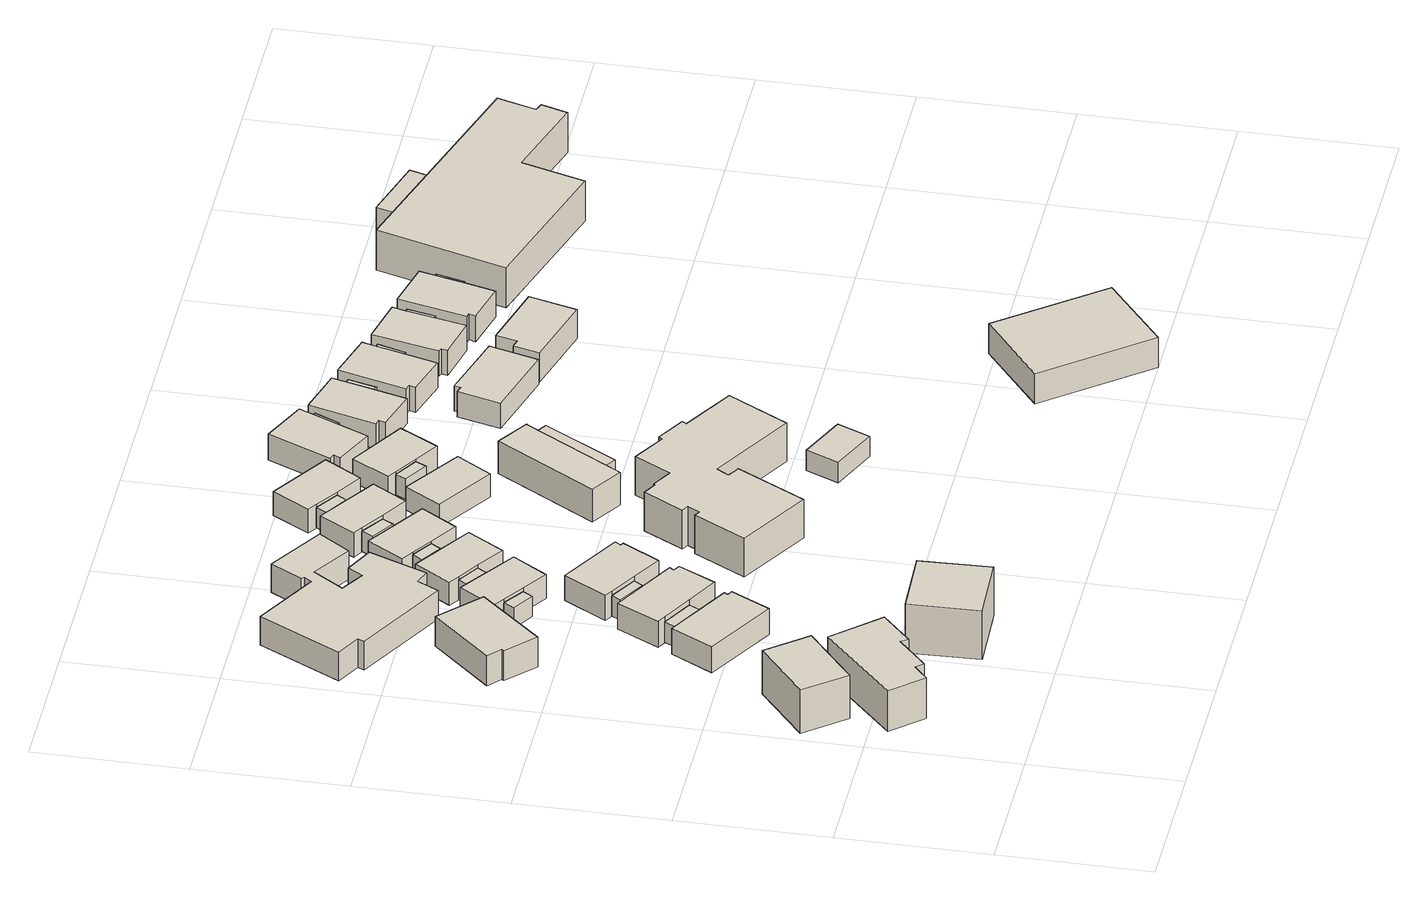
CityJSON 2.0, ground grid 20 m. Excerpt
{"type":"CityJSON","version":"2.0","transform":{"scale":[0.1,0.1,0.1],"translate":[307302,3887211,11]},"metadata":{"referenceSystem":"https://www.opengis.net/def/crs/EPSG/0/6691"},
"CityObjects":{
"building1":{"type":"Building","attributes":{"class":"3001","measuredHeight":2,"BuildingIDAttribute.prefecture":"22","BuildingIDAttribute.city":"22203","BuildingDetailAttribute.surveyYear":2015,"BuildingRiverFloodingRiskAttribute.description":"3","BuildingRiverFloodingRiskAttribute.rankOrg":"2","BuildingRiverFloodingRiskAttribute.depth":1.31,"BuildingRiverFloodingRiskAttribute.adminType":"1","BuildingRiverFloodingRiskAttribute.scale":"2","BuildingRiverFloodingRiskAttribute.duration":4},"geometry":[{"type":"Solid","lod":"1","boundaries":[[[[0,1,2,3]],[[2,4,5,3]],[[1,6,4,2]],[[0,7,6,1]],[[3,5,7,0]],[[4,6,7,5]]]]}]},
"building2":{"type":"Building","attributes":{"class":"3001","measuredHeight":2,"BuildingIDAttribute.prefecture":"22","BuildingIDAttribute.city":"22203","BuildingDetailAttribute.surveyYear":2015,"BuildingRiverFloodingRiskAttribute.description":"3","BuildingRiverFloodingRiskAttribute.rankOrg":"2","BuildingRiverFloodingRiskAttribute.depth":1.15,"BuildingRiverFloodingRiskAttribute.adminType":"1","BuildingRiverFloodingRiskAttribute.scale":"2","BuildingRiverFloodingRiskAttribute.duration":1.98},"geometry":[{"type":"Solid","lod":"1","boundaries":[[[[8,9,10,11,12,13,14,15]],[[14,16,17,15]],[[13,18,16,14]],[[12,19,18,13]],[[11,20,19,12]],[[10,21,20,11]],[[9,22,21,10]],[[8,23,22,9]],[[15,17,23,8]],[[16,18,19,20,21,22,23,17]]]]}]},
"building3":{"type":"Building","attributes":{"class":"3001","measuredHeight":2,"BuildingIDAttribute.prefecture":"22","BuildingIDAttribute.city":"22203","BuildingDetailAttribute.surveyYear":2015,"BuildingRiverFloodingRiskAttribute.description":"3","BuildingRiverFloodingRiskAttribute.rankOrg":"1","BuildingRiverFloodingRiskAttribute.depth":0.419,"BuildingRiverFloodingRiskAttribute.adminType":"1","BuildingRiverFloodingRiskAttribute.scale":"1","BuildingRiverFloodingRiskAttribute.duration":0.817},"geometry":[{"type":"Solid","lod":"1","boundaries":[[[[24,25,26,27]],[[26,28,29,27]],[[25,30,28,26]],[[24,31,30,25]],[[27,29,31,24]],[[28,30,31,29]]]]}]},
"building4":{"type":"Building","attributes":{"class":"3001","measuredHeight":2,"BuildingIDAttribute.prefecture":"22","BuildingIDAttribute.city":"22203","BuildingDetailAttribute.surveyYear":2015,"BuildingRiverFloodingRiskAttribute.description":"3","BuildingRiverFloodingRiskAttribute.rankOrg":"1","BuildingRiverFloodingRiskAttribute.depth":0.02,"BuildingRiverFloodingRiskAttribute.adminType":"1","BuildingRiverFloodingRiskAttribute.scale":"1","BuildingRiverFloodingRiskAttribute.duration":4},"geometry":[{"type":"Solid","lod":"1","boundaries":[[[[32,33,34,35,36,37]],[[36,38,39,37]],[[35,40,38,36]],[[34,41,40,35]],[[33,42,41,34]],[[32,43,42,33]],[[37,39,43,32]],[[38,40,41,42,43,39]]]]}]},
"building5":{"type":"Building","attributes":{"class":"3001","measuredHeight":2,"BuildingIDAttribute.prefecture":"22","BuildingIDAttribute.city":"22203","BuildingDetailAttribute.surveyYear":2015,"BuildingRiverFloodingRiskAttribute.description":"3","BuildingRiverFloodingRiskAttribute.rankOrg":"1","BuildingRiverFloodingRiskAttribute.depth":0.073,"BuildingRiverFloodingRiskAttribute.adminType":"1","BuildingRiverFloodingRiskAttribute.scale":"1","BuildingRiverFloodingRiskAttribute.duration":3.87},"geometry":[{"type":"Solid","lod":"1","boundaries":[[[[44,45,46,47,48,49]],[[48,50,51,49]],[[47,52,50,48]],[[46,53,52,47]],[[45,54,53,46]],[[44,55,54,45]],[[49,51,55,44]],[[50,52,53,54,55,51]]]]}]},
"building6":{"type":"Building","attributes":{"class":"3001","measuredHeight":2,"BuildingIDAttribute.prefecture":"22","BuildingIDAttribute.city":"22203","BuildingDetailAttribute.surveyYear":2015,"BuildingRiverFloodingRiskAttribute.description":"3","BuildingRiverFloodingRiskAttribute.rankOrg":"1","BuildingRiverFloodingRiskAttribute.depth":0.02,"BuildingRiverFloodingRiskAttribute.adminType":"1","BuildingRiverFloodingRiskAttribute.scale":"1","BuildingRiverFloodingRiskAttribute.duration":4},"geometry":[{"type":"Solid","lod":"1","boundaries":[[[[56,57,58,59]],[[58,60,61,59]],[[57,62,60,58]],[[56,63,62,57]],[[59,61,63,56]],[[60,62,63,61]]]]}]},
"building7":{"type":"Building","attributes":{"class":"3001","measuredHeight":2,"BuildingIDAttribute.prefecture":"22","BuildingIDAttribute.city":"22203","BuildingDetailAttribute.surveyYear":2015,"BuildingRiverFloodingRiskAttribute.description":"3","BuildingRiverFloodingRiskAttribute.rankOrg":"1","BuildingRiverFloodingRiskAttribute.depth":0.135,"BuildingRiverFloodingRiskAttribute.adminType":"1","BuildingRiverFloodingRiskAttribute.scale":"1","BuildingRiverFloodingRiskAttribute.duration":3.87},"geometry":[{"type":"Solid","lod":"1","boundaries":[[[[64,65,66,67,68,69,70,71]],[[70,72,73,71]],[[69,74,72,70]],[[68,75,74,69]],[[67,76,75,68]],[[66,77,76,67]],[[65,78,77,66]],[[64,79,78,65]],[[71,73,79,64]],[[72,74,75,76,77,78,79,73]]]]}]},
"building8":{"type":"Building","attributes":{"class":"3001","measuredHeight":2,"BuildingIDAttribute.prefecture":"22","BuildingIDAttribute.city":"22203","BuildingDetailAttribute.surveyYear":2015,"BuildingRiverFloodingRiskAttribute.description":"3","BuildingRiverFloodingRiskAttribute.rankOrg":"1","BuildingRiverFloodingRiskAttribute.depth":0.133,"BuildingRiverFloodingRiskAttribute.adminType":"1","BuildingRiverFloodingRiskAttribute.scale":"1","BuildingRiverFloodingRiskAttribute.duration":3.87},"geometry":[{"type":"Solid","lod":"1","boundaries":[[[[80,81,82,83]],[[82,84,85,83]],[[81,86,84,82]],[[80,87,86,81]],[[83,85,87,80]],[[84,86,87,85]]]]}]},
"building9":{"type":"Building","attributes":{"class":"3001","measuredHeight":2,"BuildingIDAttribute.prefecture":"22","BuildingIDAttribute.city":"22203","BuildingDetailAttribute.surveyYear":2015,"BuildingRiverFloodingRiskAttribute.description":"3","BuildingRiverFloodingRiskAttribute.rankOrg":"2","BuildingRiverFloodingRiskAttribute.depth":1.24,"BuildingRiverFloodingRiskAttribute.adminType":"1","BuildingRiverFloodingRiskAttribute.scale":"2","BuildingRiverFloodingRiskAttribute.duration":3.87},"geometry":[{"type":"Solid","lod":"1","boundaries":[[[[88,89,90,91]],[[90,92,93,91]],[[89,94,92,90]],[[88,95,94,89]],[[91,93,95,88]],[[92,94,95,93]]]]}]},
"building10":{"type":"Building","attributes":{"class":"3001","measuredHeight":2,"BuildingIDAttribute.prefecture":"22","BuildingIDAttribute.city":"22203","BuildingDetailAttribute.surveyYear":2015,"BuildingRiverFloodingRiskAttribute.description":"3","BuildingRiverFloodingRiskAttribute.rankOrg":"2","BuildingRiverFloodingRiskAttribute.depth":0.839,"BuildingRiverFloodingRiskAttribute.adminType":"1","BuildingRiverFloodingRiskAttribute.scale":"2","BuildingRiverFloodingRiskAttribute.duration":1.35},"geometry":[{"type":"Solid","lod":"1","boundaries":[[[[96,97,98,99,100,101,102,103,104,105,106,107,108,109,110,111,112,113]],[[112,114,115,113]],[[111,116,114,112]],[[110,117,116,111]],[[109,118,117,110]],[[108,119,118,109]],[[107,120,119,108]],[[106,121,120,107]],[[105,122,121,106]],[[104,123,122,105]],[[103,124,123,104]],[[102,125,124,103]],[[101,126,125,102]],[[100,127,126,101]],[[99,128,127,100]],[[98,129,128,99]],[[97,130,129,98]],[[96,131,130,97]],[[113,115,131,96]],[[114,116,117,118,119,120,121,122,123,124,125,126,127,128,129,130,131,115]]]]}]},
"building11":{"type":"Building","attributes":{"class":"3001","measuredHeight":2,"BuildingIDAttribute.prefecture":"22","BuildingIDAttribute.city":"22203","BuildingDetailAttribute.surveyYear":2015,"BuildingRiverFloodingRiskAttribute.description":"3","BuildingRiverFloodingRiskAttribute.rankOrg":"1","BuildingRiverFloodingRiskAttribute.depth":0.035,"BuildingRiverFloodingRiskAttribute.adminType":"1","BuildingRiverFloodingRiskAttribute.scale":"1","BuildingRiverFloodingRiskAttribute.duration":3.87},"geometry":[{"type":"Solid","lod":"1","boundaries":[[[[132,133,80,83,134,135]],[[134,136,137,135]],[[83,138,136,134]],[[80,139,138,83]],[[133,140,139,80]],[[132,141,140,133]],[[135,137,141,132]],[[136,138,139,140,141,137]]]]}]},
"building12":{"type":"Building","attributes":{"class":"3001","measuredHeight":2,"BuildingIDAttribute.prefecture":"22","BuildingIDAttribute.city":"22203","BuildingDetailAttribute.surveyYear":2015,"BuildingRiverFloodingRiskAttribute.description":"3","BuildingRiverFloodingRiskAttribute.rankOrg":"1","BuildingRiverFloodingRiskAttribute.depth":0.215,"BuildingRiverFloodingRiskAttribute.adminType":"1","BuildingRiverFloodingRiskAttribute.scale":"1","BuildingRiverFloodingRiskAttribute.duration":0},"geometry":[{"type":"Solid","lod":"1","boundaries":[[[[142,143,144,145,146,147,148,149]],[[148,150,151,149]],[[147,152,150,148]],[[146,153,152,147]],[[145,154,153,146]],[[144,155,154,145]],[[143,156,155,144]],[[142,157,156,143]],[[149,151,157,142]],[[150,152,153,154,155,156,157,151]]]]}]},
"building13":{"type":"Building","attributes":{"class":"3001","measuredHeight":2,"BuildingIDAttribute.prefecture":"22","BuildingIDAttribute.city":"22203","BuildingDetailAttribute.surveyYear":2015,"BuildingRiverFloodingRiskAttribute.description":"3","BuildingRiverFloodingRiskAttribute.rankOrg":"1","BuildingRiverFloodingRiskAttribute.depth":0.115,"BuildingRiverFloodingRiskAttribute.adminType":"1","BuildingRiverFloodingRiskAttribute.scale":"1","BuildingRiverFloodingRiskAttribute.duration":3.87},"geometry":[{"type":"Solid","lod":"1","boundaries":[[[[158,159,160,161]],[[160,162,163,161]],[[159,164,162,160]],[[158,165,164,159]],[[161,163,165,158]],[[162,164,165,163]]]]}]},
"building14":{"type":"Building","attributes":{"class":"3001","measuredHeight":2,"BuildingIDAttribute.prefecture":"22","BuildingIDAttribute.city":"22203","BuildingDetailAttribute.surveyYear":2015,"BuildingRiverFloodingRiskAttribute.description":"3","BuildingRiverFloodingRiskAttribute.rankOrg":"1","BuildingRiverFloodingRiskAttribute.depth":0.128,"BuildingRiverFloodingRiskAttribute.adminType":"1","BuildingRiverFloodingRiskAttribute.scale":"1","BuildingRiverFloodingRiskAttribute.duration":0},"geometry":[{"type":"Solid","lod":"1","boundaries":[[[[166,167,158,161,168,169]],[[168,170,171,169]],[[161,172,170,168]],[[158,173,172,161]],[[167,174,173,158]],[[166,175,174,167]],[[169,171,175,166]],[[170,172,173,174,175,171]]]]}]},
"building15":{"type":"Building","attributes":{"class":"3001","measuredHeight":2,"BuildingIDAttribute.prefecture":"22","BuildingIDAttribute.city":"22203","BuildingDetailAttribute.surveyYear":2015,"BuildingRiverFloodingRiskAttribute.description":"3","BuildingRiverFloodingRiskAttribute.rankOrg":"1","BuildingRiverFloodingRiskAttribute.depth":0.048,"BuildingRiverFloodingRiskAttribute.adminType":"1","BuildingRiverFloodingRiskAttribute.scale":"1","BuildingRiverFloodingRiskAttribute.duration":1.35},"geometry":[{"type":"Solid","lod":"1","boundaries":[[[[176,177,178,179]],[[178,180,181,179]],[[177,182,180,178]],[[176,183,182,177]],[[179,181,183,176]],[[180,182,183,181]]]]}]},
"building16":{"type":"Building","attributes":{"class":"3001","measuredHeight":2,"BuildingIDAttribute.prefecture":"22","BuildingIDAttribute.city":"22203","BuildingDetailAttribute.surveyYear":2015,"BuildingRiverFloodingRiskAttribute.description":"3","BuildingRiverFloodingRiskAttribute.rankOrg":"1","BuildingRiverFloodingRiskAttribute.depth":0.051,"BuildingRiverFloodingRiskAttribute.adminType":"1","BuildingRiverFloodingRiskAttribute.scale":"1","BuildingRiverFloodingRiskAttribute.duration":0},"geometry":[{"type":"Solid","lod":"1","boundaries":[[[[184,185,176,179,186,187]],[[186,188,189,187]],[[179,190,188,186]],[[176,191,190,179]],[[185,192,191,176]],[[184,193,192,185]],[[187,189,193,184]],[[188,190,191,192,193,189]]]]}]},
"building17":{"type":"Building","attributes":{"class":"3001","measuredHeight":2,"BuildingIDAttribute.prefecture":"22","BuildingIDAttribute.city":"22203","BuildingDetailAttribute.surveyYear":2015,"BuildingRiverFloodingRiskAttribute.description":"3","BuildingRiverFloodingRiskAttribute.rankOrg":"1","BuildingRiverFloodingRiskAttribute.depth":0.051,"BuildingRiverFloodingRiskAttribute.adminType":"1","BuildingRiverFloodingRiskAttribute.scale":"1","BuildingRiverFloodingRiskAttribute.duration":0},"geometry":[{"type":"Solid","lod":"1","boundaries":[[[[194,195,196,197]],[[196,198,199,197]],[[195,200,198,196]],[[194,201,200,195]],[[197,199,201,194]],[[198,200,201,199]]]]}]},
"building18":{"type":"Building","attributes":{"class":"3001","measuredHeight":2,"BuildingIDAttribute.prefecture":"22","BuildingIDAttribute.city":"22203","BuildingDetailAttribute.surveyYear":2015,"BuildingRiverFloodingRiskAttribute.description":"3","BuildingRiverFloodingRiskAttribute.rankOrg":"1","BuildingRiverFloodingRiskAttribute.depth":0.084,"BuildingRiverFloodingRiskAttribute.adminType":"1","BuildingRiverFloodingRiskAttribute.scale":"1","BuildingRiverFloodingRiskAttribute.duration":0},"geometry":[{"type":"Solid","lod":"1","boundaries":[[[[202,203,204,205,206,207]],[[206,208,209,207]],[[205,210,208,206]],[[204,211,210,205]],[[203,212,211,204]],[[202,213,212,203]],[[207,209,213,202]],[[208,210,211,212,213,209]]]]}]},
"building19":{"type":"Building","attributes":{"class":"3001","measuredHeight":2,"BuildingIDAttribute.prefecture":"22","BuildingIDAttribute.city":"22203","BuildingDetailAttribute.surveyYear":2015,"BuildingRiverFloodingRiskAttribute.description":"3","BuildingRiverFloodingRiskAttribute.rankOrg":"2","BuildingRiverFloodingRiskAttribute.depth":1.47,"BuildingRiverFloodingRiskAttribute.adminType":"1","BuildingRiverFloodingRiskAttribute.scale":"2","BuildingRiverFloodingRiskAttribute.duration":4.8},"geometry":[{"type":"Solid","lod":"1","boundaries":[[[[214,215,216,217]],[[216,218,219,217]],[[215,220,218,216]],[[214,221,220,215]],[[217,219,221,214]],[[218,220,221,219]]]]}]},
"building20":{"type":"Building","attributes":{"class":"3001","measuredHeight":2,"BuildingIDAttribute.prefecture":"22","BuildingIDAttribute.city":"22203","BuildingDetailAttribute.surveyYear":2015,"BuildingRiverFloodingRiskAttribute.description":"3","BuildingRiverFloodingRiskAttribute.rankOrg":"1","BuildingRiverFloodingRiskAttribute.depth":0.101,"BuildingRiverFloodingRiskAttribute.adminType":"1","BuildingRiverFloodingRiskAttribute.scale":"1","BuildingRiverFloodingRiskAttribute.duration":0},"geometry":[{"type":"Solid","lod":"1","boundaries":[[[[222,223,224,225,226,227,228,229,230,231,232,233,234,235,236,237,238,239,240,241,242]],[[241,243,244,242]],[[240,245,243,241]],[[239,246,245,240]],[[238,247,246,239]],[[237,248,247,238]],[[236,249,248,237]],[[235,250,249,236]],[[234,251,250,235]],[[233,252,251,234]],[[232,253,252,233]],[[231,254,253,232]],[[230,255,254,231]],[[229,256,255,230]],[[228,257,256,229]],[[227,258,257,228]],[[226,259,258,227]],[[225,260,259,226]],[[224,261,260,225]],[[223,262,261,224]],[[222,263,262,223]],[[242,244,263,222]],[[243,245,246,247,248,249,250,251,252,253,254,255,256,257,258,259,260,261,262,263,244]]]]}]},
"building21":{"type":"Building","attributes":{"class":"3001","measuredHeight":2,"BuildingIDAttribute.prefecture":"22","BuildingIDAttribute.city":"22203","BuildingDetailAttribute.surveyYear":2015,"BuildingRiverFloodingRiskAttribute.description":"3","BuildingRiverFloodingRiskAttribute.rankOrg":"1","BuildingRiverFloodingRiskAttribute.depth":0.281,"BuildingRiverFloodingRiskAttribute.adminType":"1","BuildingRiverFloodingRiskAttribute.scale":"1","BuildingRiverFloodingRiskAttribute.duration":0},"geometry":[{"type":"Solid","lod":"1","boundaries":[[[[264,265,266,267]],[[266,268,269,267]],[[265,270,268,266]],[[264,271,270,265]],[[267,269,271,264]],[[268,270,271,269]]]]}]},
"building22":{"type":"Building","attributes":{"class":"3001","measuredHeight":2,"BuildingIDAttribute.prefecture":"22","BuildingIDAttribute.city":"22203","BuildingDetailAttribute.surveyYear":2015,"BuildingRiverFloodingRiskAttribute.description":"3","BuildingRiverFloodingRiskAttribute.rankOrg":"1","BuildingRiverFloodingRiskAttribute.depth":0.112,"BuildingRiverFloodingRiskAttribute.adminType":"1","BuildingRiverFloodingRiskAttribute.scale":"1","BuildingRiverFloodingRiskAttribute.duration":0},"geometry":[{"type":"Solid","lod":"1","boundaries":[[[[272,273,274,275,276,277]],[[276,278,279,277]],[[275,280,278,276]],[[274,281,280,275]],[[273,282,281,274]],[[272,283,282,273]],[[277,279,283,272]],[[278,280,281,282,283,279]]]]}]},
"building23":{"type":"Building","attributes":{"class":"3001","measuredHeight":2,"BuildingIDAttribute.prefecture":"22","BuildingIDAttribute.city":"22203","BuildingDetailAttribute.surveyYear":2015,"BuildingRiverFloodingRiskAttribute.description":"3","BuildingRiverFloodingRiskAttribute.rankOrg":"1","BuildingRiverFloodingRiskAttribute.depth":0.17,"BuildingRiverFloodingRiskAttribute.adminType":"1","BuildingRiverFloodingRiskAttribute.scale":"1","BuildingRiverFloodingRiskAttribute.duration":0},"geometry":[{"type":"Solid","lod":"1","boundaries":[[[[284,285,286,287,288]],[[287,289,290,288]],[[286,291,289,287]],[[285,292,291,286]],[[284,293,292,285]],[[288,290,293,284]],[[289,291,292,293,290]]]]}]},
"building24":{"type":"Building","attributes":{"class":"3001","measuredHeight":2,"BuildingIDAttribute.prefecture":"22","BuildingIDAttribute.city":"22203","BuildingDetailAttribute.surveyYear":2015,"BuildingRiverFloodingRiskAttribute.description":"3","BuildingRiverFloodingRiskAttribute.rankOrg":"1","BuildingRiverFloodingRiskAttribute.depth":0.214,"BuildingRiverFloodingRiskAttribute.adminType":"1","BuildingRiverFloodingRiskAttribute.scale":"1","BuildingRiverFloodingRiskAttribute.duration":0},"geometry":[{"type":"Solid","lod":"1","boundaries":[[[[294,295,296,297]],[[296,298,299,297]],[[295,300,298,296]],[[294,301,300,295]],[[297,299,301,294]],[[298,300,301,299]]]]}]},
"building25":{"type":"Building","attributes":{"class":"3001","measuredHeight":2,"BuildingIDAttribute.prefecture":"22","BuildingIDAttribute.city":"22203","BuildingDetailAttribute.surveyYear":2015,"BuildingRiverFloodingRiskAttribute.description":"3","BuildingRiverFloodingRiskAttribute.rankOrg":"1","BuildingRiverFloodingRiskAttribute.depth":0.106,"BuildingRiverFloodingRiskAttribute.adminType":"1","BuildingRiverFloodingRiskAttribute.scale":"1","BuildingRiverFloodingRiskAttribute.duration":0.283},"geometry":[{"type":"Solid","lod":"1","boundaries":[[[[302,303,304,305]],[[304,306,307,305]],[[303,308,306,304]],[[302,309,308,303]],[[305,307,309,302]],[[306,308,309,307]]]]}]},
"building26":{"type":"Building","attributes":{"class":"3003","measuredHeight":2,"BuildingIDAttribute.prefecture":"22","BuildingIDAttribute.city":"22203","BuildingDetailAttribute.surveyYear":2015,"BuildingRiverFloodingRiskAttribute.description":"3","BuildingRiverFloodingRiskAttribute.rankOrg":"1","BuildingRiverFloodingRiskAttribute.depth":0.17,"BuildingRiverFloodingRiskAttribute.adminType":"1","BuildingRiverFloodingRiskAttribute.scale":"1","BuildingRiverFloodingRiskAttribute.duration":0},"geometry":[{"type":"Solid","lod":"1","boundaries":[[[[310,311,312,313]],[[312,314,315,313]],[[311,316,314,312]],[[310,317,316,311]],[[313,315,317,310]],[[314,316,317,315]]]]}]},
"building27":{"type":"Building","attributes":{"class":"3001","measuredHeight":2,"BuildingIDAttribute.prefecture":"22","BuildingIDAttribute.city":"22203","BuildingDetailAttribute.surveyYear":2015,"BuildingRiverFloodingRiskAttribute.description":"3","BuildingRiverFloodingRiskAttribute.rankOrg":"1","BuildingRiverFloodingRiskAttribute.depth":0.202,"BuildingRiverFloodingRiskAttribute.adminType":"1","BuildingRiverFloodingRiskAttribute.scale":"1","BuildingRiverFloodingRiskAttribute.duration":0},"geometry":[{"type":"Solid","lod":"1","boundaries":[[[[318,319,320,321,322,323]],[[322,324,325,323]],[[321,326,324,322]],[[320,327,326,321]],[[319,328,327,320]],[[318,329,328,319]],[[323,325,329,318]],[[324,326,327,328,329,325]]]]}]},
"building28":{"type":"Building","attributes":{"class":"3001","measuredHeight":2,"BuildingIDAttribute.prefecture":"22","BuildingIDAttribute.city":"22203","BuildingDetailAttribute.surveyYear":2015,"BuildingRiverFloodingRiskAttribute.description":"3","BuildingRiverFloodingRiskAttribute.rankOrg":"1","BuildingRiverFloodingRiskAttribute.depth":0.16,"BuildingRiverFloodingRiskAttribute.adminType":"1","BuildingRiverFloodingRiskAttribute.scale":"1","BuildingRiverFloodingRiskAttribute.duration":0},"geometry":[{"type":"Solid","lod":"1","boundaries":[[[[330,331,332,333,334,335,336,337]],[[336,338,339,337]],[[335,340,338,336]],[[334,341,340,335]],[[333,342,341,334]],[[332,343,342,333]],[[331,344,343,332]],[[330,345,344,331]],[[337,339,345,330]],[[338,340,341,342,343,344,345,339]]]]}]},
"building29":{"type":"Building","attributes":{"class":"3001","measuredHeight":2,"BuildingIDAttribute.prefecture":"22","BuildingIDAttribute.city":"22203","BuildingDetailAttribute.surveyYear":2015,"BuildingRiverFloodingRiskAttribute.description":"3","BuildingRiverFloodingRiskAttribute.rankOrg":"1","BuildingRiverFloodingRiskAttribute.depth":0.329,"BuildingRiverFloodingRiskAttribute.adminType":"1","BuildingRiverFloodingRiskAttribute.scale":"1","BuildingRiverFloodingRiskAttribute.duration":0},"geometry":[{"type":"Solid","lod":"1","boundaries":[[[[346,347,348,349]],[[348,350,351,349]],[[347,352,350,348]],[[346,353,352,347]],[[349,351,353,346]],[[350,352,353,351]]]]}]},
"building30":{"type":"Building","attributes":{"class":"3001","measuredHeight":2,"BuildingIDAttribute.prefecture":"22","BuildingIDAttribute.city":"22203","BuildingDetailAttribute.surveyYear":2015,"BuildingRiverFloodingRiskAttribute.description":"3","BuildingRiverFloodingRiskAttribute.rankOrg":"1","BuildingRiverFloodingRiskAttribute.depth":0.329,"BuildingRiverFloodingRiskAttribute.adminType":"1","BuildingRiverFloodingRiskAttribute.scale":"1","BuildingRiverFloodingRiskAttribute.duration":0},"geometry":[{"type":"Solid","lod":"1","boundaries":[[[[354,355,356,357,358,359,360,361]],[[360,362,363,361]],[[359,364,362,360]],[[358,365,364,359]],[[357,366,365,358]],[[356,367,366,357]],[[355,368,367,356]],[[354,369,368,355]],[[361,363,369,354]],[[362,364,365,366,367,368,369,363]]]]}]},
"building31":{"type":"Building","attributes":{"class":"3001","measuredHeight":2,"BuildingIDAttribute.prefecture":"22","BuildingIDAttribute.city":"22203","BuildingDetailAttribute.surveyYear":2015,"BuildingRiverFloodingRiskAttribute.description":"3","BuildingRiverFloodingRiskAttribute.rankOrg":"1","BuildingRiverFloodingRiskAttribute.depth":0.452,"BuildingRiverFloodingRiskAttribute.adminType":"1","BuildingRiverFloodingRiskAttribute.scale":"1","BuildingRiverFloodingRiskAttribute.duration":0},"geometry":[{"type":"Solid","lod":"1","boundaries":[[[[370,371,372,373,374,375]],[[374,376,377,375]],[[373,378,376,374]],[[372,379,378,373]],[[371,380,379,372]],[[370,381,380,371]],[[375,377,381,370]],[[376,378,379,380,381,377]]]]}]},
"building32":{"type":"Building","attributes":{"class":"3001","measuredHeight":2,"BuildingIDAttribute.prefecture":"22","BuildingIDAttribute.city":"22203","BuildingDetailAttribute.surveyYear":2015,"BuildingRiverFloodingRiskAttribute.description":"3","BuildingRiverFloodingRiskAttribute.rankOrg":"1","BuildingRiverFloodingRiskAttribute.depth":0.289,"BuildingRiverFloodingRiskAttribute.adminType":"1","BuildingRiverFloodingRiskAttribute.scale":"1","BuildingRiverFloodingRiskAttribute.duration":0},"geometry":[{"type":"Solid","lod":"1","boundaries":[[[[382,383,384,385]],[[384,386,387,385]],[[383,388,386,384]],[[382,389,388,383]],[[385,387,389,382]],[[386,388,389,387]]]]}]},
"building33":{"type":"Building","attributes":{"class":"3001","measuredHeight":2,"BuildingIDAttribute.prefecture":"22","BuildingIDAttribute.city":"22203","BuildingDetailAttribute.surveyYear":2015,"BuildingRiverFloodingRiskAttribute.description":"3","BuildingRiverFloodingRiskAttribute.rankOrg":"1","BuildingRiverFloodingRiskAttribute.depth":0.24,"BuildingRiverFloodingRiskAttribute.adminType":"1","BuildingRiverFloodingRiskAttribute.scale":"1","BuildingRiverFloodingRiskAttribute.duration":0},"geometry":[{"type":"Solid","lod":"1","boundaries":[[[[390,391,392,393]],[[392,394,395,393]],[[391,396,394,392]],[[390,397,396,391]],[[393,395,397,390]],[[394,396,397,395]]]]}]},
"building34":{"type":"Building","attributes":{"class":"3001","measuredHeight":2,"BuildingIDAttribute.prefecture":"22","BuildingIDAttribute.city":"22203","BuildingDetailAttribute.surveyYear":2015,"BuildingRiverFloodingRiskAttribute.description":"3","BuildingRiverFloodingRiskAttribute.rankOrg":"1","BuildingRiverFloodingRiskAttribute.depth":0.348,"BuildingRiverFloodingRiskAttribute.adminType":"1","BuildingRiverFloodingRiskAttribute.scale":"1","BuildingRiverFloodingRiskAttribute.duration":0},"geometry":[{"type":"Solid","lod":"1","boundaries":[[[[398,399,400,401,402,403,404,405]],[[404,406,407,405]],[[403,408,406,404]],[[402,409,408,403]],[[401,410,409,402]],[[400,411,410,401]],[[399,412,411,400]],[[398,413,412,399]],[[405,407,413,398]],[[406,408,409,410,411,412,413,407]]]]}]},
"building35":{"type":"Building","attributes":{"class":"3001","measuredHeight":2,"BuildingIDAttribute.prefecture":"22","BuildingIDAttribute.city":"22203","BuildingDetailAttribute.surveyYear":2015,"BuildingRiverFloodingRiskAttribute.description":"3","BuildingRiverFloodingRiskAttribute.rankOrg":"1","BuildingRiverFloodingRiskAttribute.depth":0.348,"BuildingRiverFloodingRiskAttribute.adminType":"1","BuildingRiverFloodingRiskAttribute.scale":"1","BuildingRiverFloodingRiskAttribute.duration":0},"geometry":[{"type":"Solid","lod":"1","boundaries":[[[[414,415,416,417]],[[416,418,419,417]],[[415,420,418,416]],[[414,421,420,415]],[[417,419,421,414]],[[418,420,421,419]]]]}]},
"building36":{"type":"Building","attributes":{"class":"3001","measuredHeight":2,"BuildingIDAttribute.prefecture":"22","BuildingIDAttribute.city":"22203","BuildingDetailAttribute.surveyYear":2015,"BuildingRiverFloodingRiskAttribute.description":"3","BuildingRiverFloodingRiskAttribute.rankOrg":"1","BuildingRiverFloodingRiskAttribute.depth":0.452,"BuildingRiverFloodingRiskAttribute.adminType":"1","BuildingRiverFloodingRiskAttribute.scale":"1","BuildingRiverFloodingRiskAttribute.duration":0},"geometry":[{"type":"Solid","lod":"1","boundaries":[[[[422,423,424,425,426,427]],[[426,428,429,427]],[[425,430,428,426]],[[424,431,430,425]],[[423,432,431,424]],[[422,433,432,423]],[[427,429,433,422]],[[428,430,431,432,433,429]]]]}]},
"building37":{"type":"Building","attributes":{"class":"3001","measuredHeight":2,"BuildingIDAttribute.prefecture":"22","BuildingIDAttribute.city":"22203","BuildingDetailAttribute.surveyYear":2015,"BuildingRiverFloodingRiskAttribute.description":"3","BuildingRiverFloodingRiskAttribute.rankOrg":"2","BuildingRiverFloodingRiskAttribute.depth":0.631,"BuildingRiverFloodingRiskAttribute.adminType":"1","BuildingRiverFloodingRiskAttribute.scale":"1","BuildingRiverFloodingRiskAttribute.duration":0},"geometry":[{"type":"Solid","lod":"1","boundaries":[[[[434,435,436,437,438,439,440,441]],[[440,442,443,441]],[[439,444,442,440]],[[438,445,444,439]],[[437,446,445,438]],[[436,447,446,437]],[[435,448,447,436]],[[434,449,448,435]],[[441,443,449,434]],[[442,444,445,446,447,448,449,443]]]]}]},
"building38":{"type":"Building","attributes":{"class":"3001","measuredHeight":2,"BuildingIDAttribute.prefecture":"22","BuildingIDAttribute.city":"22203","BuildingDetailAttribute.surveyYear":2015,"BuildingRiverFloodingRiskAttribute.description":"3","BuildingRiverFloodingRiskAttribute.rankOrg":"1","BuildingRiverFloodingRiskAttribute.depth":0.348,"BuildingRiverFloodingRiskAttribute.adminType":"1","BuildingRiverFloodingRiskAttribute.scale":"1","BuildingRiverFloodingRiskAttribute.duration":0},"geometry":[{"type":"Solid","lod":"1","boundaries":[[[[434,450,451,435]],[[451,452,453,435]],[[450,454,452,451]],[[434,455,454,450]],[[435,453,455,434]],[[452,454,455,453]]]]}]},
"building39":{"type":"Building","attributes":{"class":"3001","measuredHeight":2,"BuildingIDAttribute.prefecture":"22","BuildingIDAttribute.city":"22203","BuildingDetailAttribute.surveyYear":2015,"BuildingRiverFloodingRiskAttribute.description":"3","BuildingRiverFloodingRiskAttribute.rankOrg":"1","BuildingRiverFloodingRiskAttribute.depth":0.369,"BuildingRiverFloodingRiskAttribute.adminType":"1","BuildingRiverFloodingRiskAttribute.scale":"1","BuildingRiverFloodingRiskAttribute.duration":0},"geometry":[{"type":"Solid","lod":"1","boundaries":[[[[456,457,458,459,460,461,462,463]],[[462,464,465,463]],[[461,466,464,462]],[[460,467,466,461]],[[459,468,467,460]],[[458,469,468,459]],[[457,470,469,458]],[[456,471,470,457]],[[463,465,471,456]],[[464,466,467,468,469,470,471,465]]]]}]},
"building40":{"type":"Building","attributes":{"class":"3001","measuredHeight":2,"BuildingIDAttribute.prefecture":"22","BuildingIDAttribute.city":"22203","BuildingDetailAttribute.surveyYear":2015,"BuildingRiverFloodingRiskAttribute.description":"3","BuildingRiverFloodingRiskAttribute.rankOrg":"1","BuildingRiverFloodingRiskAttribute.depth":0.369,"BuildingRiverFloodingRiskAttribute.adminType":"1","BuildingRiverFloodingRiskAttribute.scale":"1","BuildingRiverFloodingRiskAttribute.duration":0},"geometry":[{"type":"Solid","lod":"1","boundaries":[[[[472,473,474,475]],[[474,476,477,475]],[[473,478,476,474]],[[472,479,478,473]],[[475,477,479,472]],[[476,478,479,477]]]]}]},
"building41":{"type":"Building","attributes":{"class":"3001","measuredHeight":2,"BuildingIDAttribute.prefecture":"22","BuildingIDAttribute.city":"22203","BuildingDetailAttribute.surveyYear":2015,"BuildingRiverFloodingRiskAttribute.description":"3","BuildingRiverFloodingRiskAttribute.rankOrg":"2","BuildingRiverFloodingRiskAttribute.depth":0.642,"BuildingRiverFloodingRiskAttribute.adminType":"1","BuildingRiverFloodingRiskAttribute.scale":"1","BuildingRiverFloodingRiskAttribute.duration":1.5},"geometry":[{"type":"Solid","lod":"1","boundaries":[[[[480,481,482,483,484,485,486,487]],[[486,488,489,487]],[[485,490,488,486]],[[484,491,490,485]],[[483,492,491,484]],[[482,493,492,483]],[[481,494,493,482]],[[480,495,494,481]],[[487,489,495,480]],[[488,490,491,492,493,494,495,489]]]]}]},
"building42":{"type":"Building","attributes":{"class":"3003","measuredHeight":2,"BuildingIDAttribute.prefecture":"22","BuildingIDAttribute.city":"22203","BuildingDetailAttribute.surveyYear":2015,"BuildingRiverFloodingRiskAttribute.description":"3","BuildingRiverFloodingRiskAttribute.rankOrg":"2","BuildingRiverFloodingRiskAttribute.depth":0.933,"BuildingRiverFloodingRiskAttribute.adminType":"1","BuildingRiverFloodingRiskAttribute.scale":"1","BuildingRiverFloodingRiskAttribute.duration":1.5},"geometry":[{"type":"Solid","lod":"1","boundaries":[[[[496,497,498,499]],[[498,500,501,499]],[[497,502,500,498]],[[496,503,502,497]],[[499,501,503,496]],[[500,502,503,501]]]]}]}
},
"vertices":[
[49,227,8],[6,280,8],[82,342,8],[125,289,8],[82,342,72],[125,289,72],[6,280,72],[49,227,72],
[132,270,8],[187,210,8],[145,172,8],[138,181,8],[96,143,8],[87,153,8],[67,135,8],[30,176,8],[67,135,68],[30,176,68],[87,153,68],[96,143,68],[138,181,68],[145,172,68],[187,210,68],[132,270,68],
[211,93,4],[208,188,4],[303,192,4],[307,97,4],[303,192,76],[307,97,76],[208,188,76],[211,93,76],
[236,418,7],[233,413,7],[240,410,7],[212,358,7],[117,411,7],[148,467,7],[117,411,45],[148,467,45],[212,358,45],[240,410,45],[233,413,45],[236,418,45],
[108,753,9],[161,703,9],[87,622,9],[50,657,9],[52,660,9],[35,675,9],[52,660,53],[35,675,53],[50,657,53],[87,622,53],[161,703,53],[108,753,53],
[212,457,8],[204,442,8],[162,465,8],[170,480,8],[162,465,38],[170,480,38],[204,442,38],[212,457,38],
[277,494,7],[273,488,7],[282,483,7],[256,434,7],[212,457,7],[170,480,7],[159,486,7],[189,542,7],[159,486,45],[189,542,45],[170,480,45],[212,457,45],[256,434,45],[282,483,45],[273,488,45],[277,494,45],
[204,662,7],[196,649,7],[167,667,7],[176,681,7],[167,667,37],[176,681,37],[196,649,37],[204,662,37],
[251,533,8],[243,521,8],[207,542,8],[214,554,8],[207,542,38],[214,554,38],[243,521,38],[251,533,38],
[38,828,11],[42,837,11],[9,854,11],[68,963,11],[154,916,11],[161,926,11],[158,929,11],[183,971,11],[258,925,11],[228,883,11],[175,916,11],[147,876,11],[179,857,11],[191,877,11],[230,858,11],[199,781,11],[179,788,11],[164,760,11],[179,788,53],[164,760,53],[199,781,53],[230,858,53],[191,877,53],[179,857,53],[147,876,53],[175,916,53],[228,883,53],[258,925,53],[183,971,53],[158,929,53],[161,926,53],[154,916,53],[68,963,53],[9,854,53],[42,837,53],[38,828,53],
[269,686,7],[238,640,7],[160,691,7],[191,738,7],[160,691,42],[191,738,42],[176,681,42],[204,662,42],[238,640,42],[269,686,42],
[321,570,7],[316,562,7],[320,560,7],[291,510,7],[251,533,7],[214,554,7],[204,560,7],[238,617,7],[204,560,44],[238,617,44],[214,554,44],[251,533,44],[291,510,44],[320,560,44],[316,562,44],[321,570,44],
[243,726,8],[235,714,8],[206,733,8],[213,744,8],[206,733,38],[213,744,38],[235,714,38],[243,726,38],
[311,750,8],[280,702,8],[200,753,8],[231,801,8],[200,753,42],[231,801,42],[213,744,42],[243,726,42],[280,702,42],[311,750,42],
[283,791,9],[274,778,9],[246,796,9],[255,809,9],[246,796,39],[255,809,39],[274,778,39],[283,791,39],
[351,815,9],[320,768,9],[239,819,9],[270,867,9],[239,819,42],[270,867,42],[255,809,42],[283,791,42],[320,768,42],[351,815,42],
[323,859,10],[314,844,10],[283,864,10],[292,879,10],[283,864,40],[292,879,40],[314,844,40],[323,859,40],
[388,883,9],[359,837,9],[323,859,9],[292,879,9],[279,887,9],[308,934,9],[279,887,45],[308,934,45],[292,879,45],[323,859,45],[359,837,45],[388,883,45],
[362,923,11],[354,910,11],[322,929,11],[331,943,11],[322,929,41],[331,943,41],[354,910,41],[362,923,41],
[369,480,6],[376,476,6],[385,492,6],[376,497,6],[406,550,6],[424,540,6],[426,542,6],[453,527,6],[480,575,6],[524,550,6],[527,555,6],[566,533,6],[562,527,6],[632,487,6],[586,407,6],[472,472,6],[462,456,6],[475,448,6],[478,447,6],[427,356,6],[330,411,6],[427,356,63],[330,411,63],[478,447,63],[475,448,63],[462,456,63],[472,472,63],[586,407,63],[632,487,63],[562,527,63],[566,533,63],[527,555,63],[524,550,63],[480,575,63],[453,527,63],[426,542,63],[424,540,63],[406,550,63],[376,497,63],[385,492,63],[376,476,63],[369,480,63],
[472,794,7],[442,748,7],[365,797,7],[395,844,7],[365,797,41],[395,844,41],[442,748,41],[472,794,41],
[429,950,10],[398,901,10],[362,923,10],[331,943,10],[319,951,10],[349,1000,10],[319,951,45],[349,1000,45],[331,943,45],[362,923,45],[398,901,45],[429,950,45],
[456,589,6],[413,616,6],[495,748,6],[538,721,6],[536,719,6],[538,721,54],[536,719,54],[495,748,54],[413,616,54],[456,589,54],
[456,843,8],[448,829,8],[416,848,8],[424,862,8],[416,848,38],[424,862,38],[448,829,38],[456,843,38],
[636,353,5],[617,310,5],[554,337,5],[573,380,5],[554,337,35],[573,380,35],[617,310,35],[636,353,35],
[506,605,7],[478,622,7],[536,719,7],[564,702,7],[536,719,37],[564,702,37],[478,622,37],[506,605,37],
[519,874,7],[489,823,7],[456,843,7],[424,862,7],[413,869,7],[443,919,7],[413,869,41],[443,919,41],[424,862,41],[456,843,41],[489,823,41],[519,874,41],
[524,988,8],[509,955,8],[488,909,8],[434,933,8],[439,942,8],[431,945,8],[469,1029,8],[530,1002,8],[469,1029,46],[530,1002,46],[431,945,46],[439,942,46],[434,933,46],[488,909,46],[509,955,46],[524,988,46],
[524,988,10],[533,983,10],[518,950,10],[509,955,10],[518,950,40],[509,955,40],[533,983,40],[524,988,40],
[601,961,8],[591,924,8],[578,877,8],[522,893,8],[525,902,8],[517,904,8],[542,993,8],[605,976,8],[542,993,45],[605,976,45],[517,904,45],[525,902,45],[522,893,45],[578,877,45],[591,924,45],[601,961,45],
[589,763,8],[604,820,8],[614,817,8],[616,826,8],[709,800,8],[691,735,8],[709,800,45],[691,735,45],[616,826,45],[614,817,45],[604,820,45],[589,763,45],
[601,961,9],[614,957,9],[604,920,9],[591,924,9],[604,920,39],[591,924,39],[614,957,39],[601,961,39],
[773,134,1],[870,210,1],[975,77,1],[879,1,1],[975,77,45],[879,1,45],[870,210,45],[773,134,45],
[684,939,8],[674,902,8],[661,855,8],[604,871,8],[606,880,8],[598,882,8],[623,972,8],[688,954,8],[623,972,45],[688,954,45],[598,882,45],[606,880,45],[604,871,45],[661,855,45],[674,902,45],[684,939,45],
[684,939,9],[696,936,9],[685,899,9],[674,902,9],[685,899,39],[674,902,39],[696,936,39],[684,939,39],
[822,772,3],[805,709,3],[704,736,3],[713,771,3],[724,768,3],[731,796,3],[724,768,46],[731,796,46],[713,771,46],[704,736,46],[805,709,46],[822,772,46],
[766,918,8],[758,881,8],[748,835,8],[690,848,8],[692,856,8],[687,858,8],[707,946,8],[770,932,8],[707,946,45],[770,932,45],[687,858,45],[692,856,45],[690,848,45],[748,835,45],[758,881,45],[766,918,45],
[779,915,8],[771,878,8],[771,878,38],[758,881,38],[779,915,38],[766,918,38],
[847,897,8],[838,860,8],[826,814,8],[768,828,8],[771,837,8],[765,838,8],[787,929,8],[851,914,8],[787,929,46],[851,914,46],[765,838,46],[771,837,46],[768,828,46],[826,814,46],[838,860,46],[847,897,46],
[847,897,9],[859,894,9],[850,857,9],[838,860,9],[850,857,39],[838,860,39],[859,894,39],[847,897,39],
[903,977,5],[1212,885,5],[1197,834,5],[1208,830,5],[1197,795,5],[1080,830,5],[1055,746,5],[852,806,5],[1055,746,64],[852,806,64],[1080,830,64],[1197,795,64],[1208,830,64],[1197,834,64],[1212,885,64],[903,977,64],
[982,960,4],[992,994,4],[1079,969,4],[1069,935,4],[1079,969,36],[1069,935,36],[992,994,36],[982,960,36]
]}
